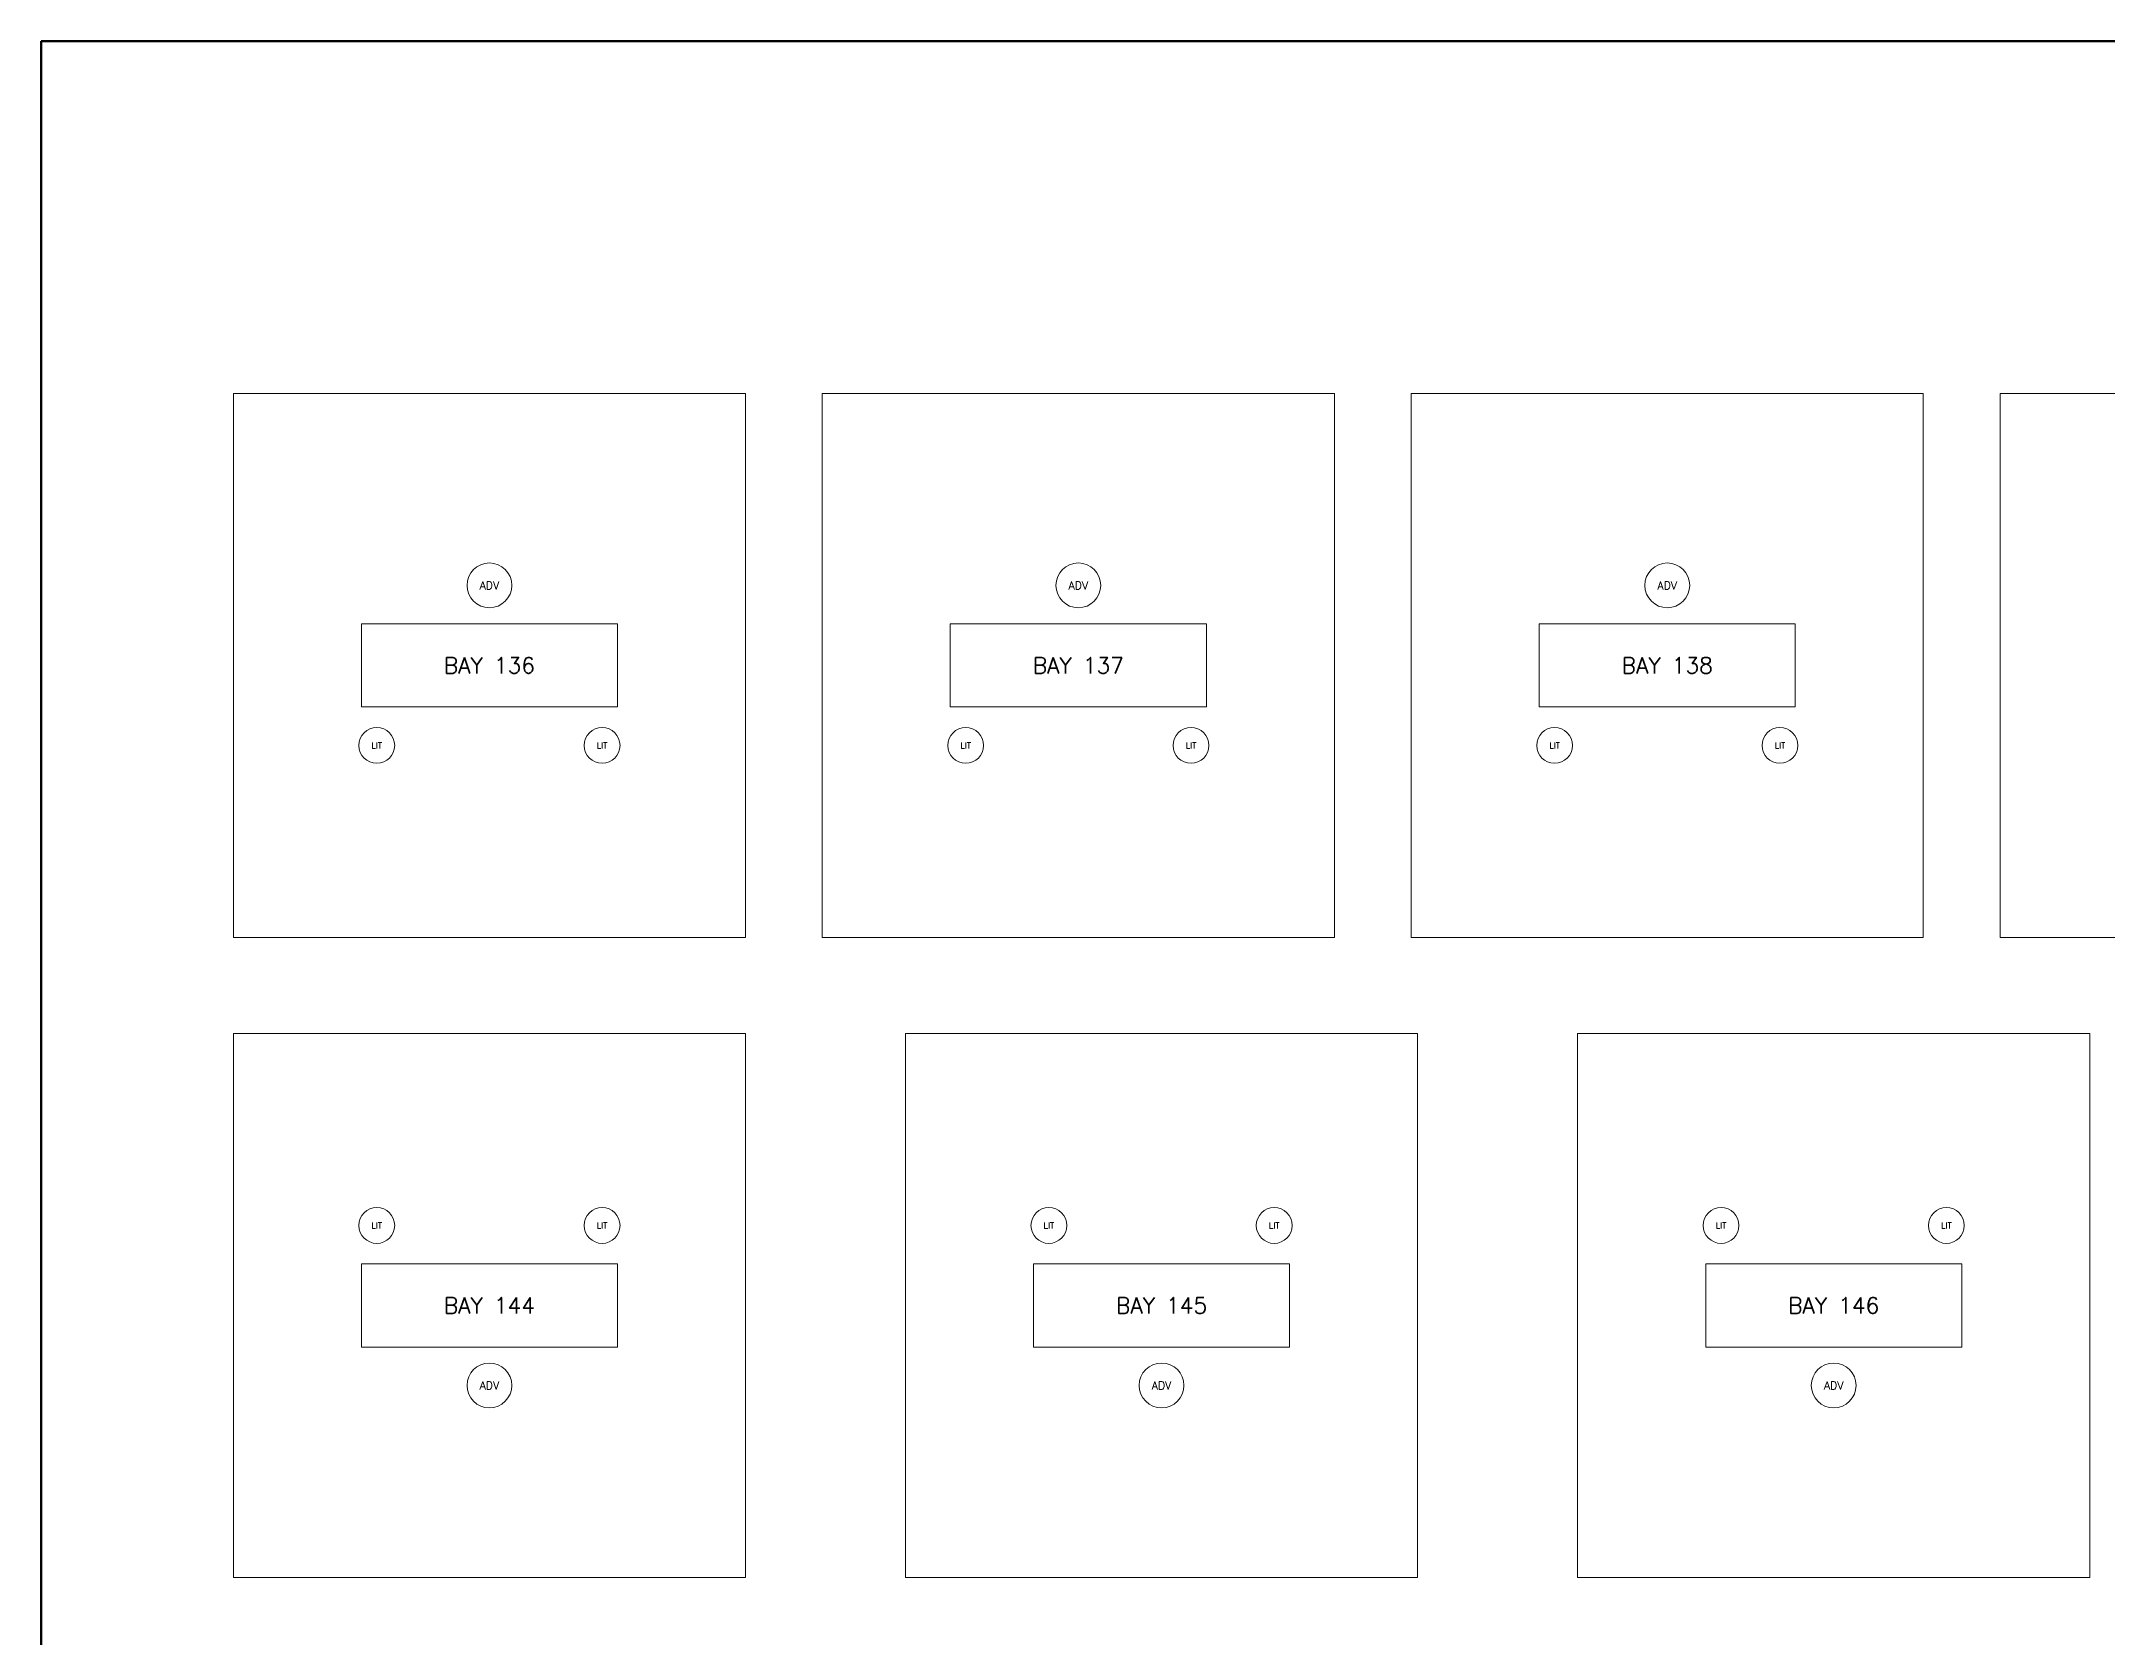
# Model space of a CAD drawing. Header units: inches. Extents: x 0 to 1800, y 0 to 1191.
# Drawn here: x 420 to 807.4, y 576.7 to 876 of the extents above; entities that cross this region are included whole.
import ezdxf
from ezdxf.enums import TextEntityAlignment as Align

# ---------------------------------------------------------------- set-up
doc = ezdxf.new("R2010")
doc.units = ezdxf.units.IN
doc.header["$MEASUREMENT"] = 0
for name, color, linetype in [('A-BAY', 3, 'Continuous'), ('A-FURN', 1, 'Continuous'), ('A-JALI', 6, 'Continuous'), ('A-WALL', 7, 'Continuous')]:
    doc.layers.add(name, color=color, linetype=linetype)
doc.styles.add('SIMPLEX', font='simplex.shx')

msp = doc.modelspace()

# ---------------------------------------------------------------- linework, layer by layer
at = {"layer": 'A-BAY', "lineweight": 15}
for p, q in [((552, 708), (552, 810)), ((662.4, 708), (662.4, 810)), ((772.8, 708), (772.8, 810)), ((456, 708), (552, 708)), ((566.4, 708), (662.4, 708)), ((676.8, 708), (772.8, 708)), ((787.2, 708), (883.2, 708)), ((552, 588), (552, 690)), ((678, 588), (678, 690)), ((804, 588), (804, 690)), ((456, 588), (552, 588)), ((582, 588), (678, 588)), ((708, 588), (804, 588))]:
    msp.add_line(p, q, dxfattribs=at)
at = {"layer": 'A-FURN', "lineweight": 20}
for p, q in [((528, 766.8), (480, 766.8)), ((480, 766.8), (480, 751.2)), ((528, 751.2), (528, 766.8)), ((638.4, 766.8), (590.4, 766.8)), ((590.4, 766.8), (590.4, 751.2)), ((638.4, 751.2), (638.4, 766.8)), ((748.8, 766.8), (700.8, 766.8)), ((700.8, 766.8), (700.8, 751.2)), ((748.8, 751.2), (748.8, 766.8)), ((480, 751.2), (528, 751.2)), ((590.4, 751.2), (638.4, 751.2)), ((700.8, 751.2), (748.8, 751.2)), ((528, 646.8), (480, 646.8)), ((480, 646.8), (480, 631.2)), ((528, 631.2), (528, 646.8)), ((654, 646.8), (606, 646.8)), ((606, 646.8), (606, 631.2)), ((654, 631.2), (654, 646.8)), ((780, 646.8), (732, 646.8)), ((732, 646.8), (732, 631.2)), ((780, 631.2), (780, 646.8)), ((480, 631.2), (528, 631.2)), ((606, 631.2), (654, 631.2)), ((732, 631.2), (780, 631.2))]:
    msp.add_line(p, q, dxfattribs=at)
at = {"layer": 'A-FURN', "lineweight": 18}
for centre in [(504, 774), (614.4, 774), (724.8, 774), (504, 624), (630, 624), (756, 624)]:
    msp.add_circle(centre, 4.2, dxfattribs=at)
at = {"layer": 'A-FURN', "lineweight": 15}
for centre in [(482.88, 744), (525.12, 744), (593.28, 744), (635.52, 744), (703.68, 744), (745.92, 744), (482.88, 654), (525.12, 654), (608.88, 654), (651.12, 654), (734.88, 654), (777.12, 654)]:
    msp.add_circle(centre, 3.36, dxfattribs=at)
at = {"layer": 'A-JALI', "lineweight": 20}
for p, q in [((456, 810), (552, 810)), ((456, 708), (456, 810)), ((566.4, 810), (662.4, 810)), ((566.4, 708), (566.4, 810)), ((676.8, 810), (772.8, 810)), ((676.8, 708), (676.8, 810)), ((787.2, 810), (883.2, 810)), ((787.2, 708), (787.2, 810)), ((456, 690), (552, 690)), ((456, 588), (456, 690)), ((582, 690), (678, 690)), ((582, 588), (582, 690)), ((708, 690), (804, 690)), ((708, 588), (708, 690))]:
    msp.add_line(p, q, dxfattribs=at)
at = {"layer": 'A-WALL', "lineweight": 50}
for p, q in [((1380, 876), (420, 876)), ((420, 876), (420, 216))]:
    msp.add_line(p, q, dxfattribs=at)

# ---------------------------------------------------------------- texts
at = {"layer": 'A-BAY', "style": 'SIMPLEX'}
for s, p in [('BAY 136', (504, 759)), ('BAY 137', (614.4, 759)), ('BAY 138', (724.8, 759)), ('BAY 144', (504, 639)), ('BAY 145', (630, 639)), ('BAY 146', (756, 639))]:
    msp.add_text(s, height=3, dxfattribs=at).set_placement(p, align=Align.MIDDLE_CENTER)
at = {"layer": 'A-FURN', "style": 'SIMPLEX'}
for s, height, p in [('ADV', 1.5, (504, 774)), ('ADV', 1.5, (614.4, 774)), ('ADV', 1.5, (724.8, 774)), ('LIT', 1.125, (482.88, 744)), ('LIT', 1.125, (525.12, 744)), ('LIT', 1.125, (593.28, 744)), ('LIT', 1.125, (635.52, 744)), ('LIT', 1.125, (703.68, 744)), ('LIT', 1.125, (745.92, 744)), ('LIT', 1.125, (482.88, 654)), ('LIT', 1.125, (525.12, 654)), ('LIT', 1.125, (608.88, 654)), ('LIT', 1.125, (651.12, 654)), ('LIT', 1.125, (734.88, 654)), ('LIT', 1.125, (777.12, 654)), ('ADV', 1.5, (504, 624)), ('ADV', 1.5, (630, 624)), ('ADV', 1.5, (756, 624))]:
    msp.add_text(s, height=height, dxfattribs=at).set_placement(p, align=Align.MIDDLE_CENTER)

doc.saveas('drawing.dxf')
